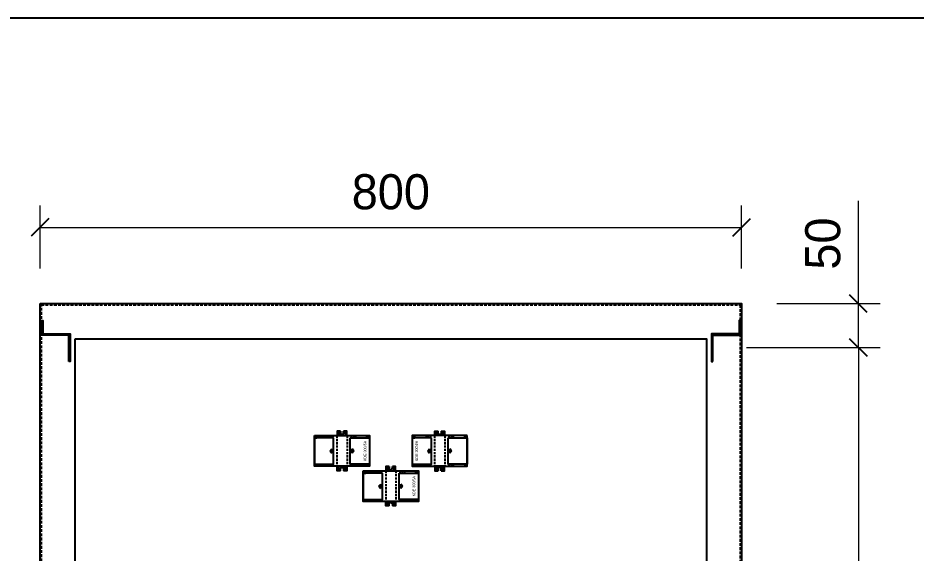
# Model space of a CAD drawing. Header units: millimetres. Extents: x 0 to 4277, y 0 to 3024.
# Drawn here: x 2070 to 3094, y 2414 to 3024 of the extents above; entities that cross this region are included whole.
import ezdxf
from ezdxf.enums import TextEntityAlignment as Align

# ---------------------------------------------------------------- set-up
doc = ezdxf.new("R2010")
doc.units = ezdxf.units.MM
doc.linetypes.add('ASVLTYPE', pattern=[0.75, 0.5, -0.25])
doc.linetypes.add('HIDDEN2', pattern=[4.7625, 3.175, -1.5875])
doc.layers.add('DIM', color=253, linetype='Continuous')
doc.styles.add('Tahoma (Input Text)', font='tahoma.ttf')
doc.dimstyles.new('Dim-40', dxfattribs={"dimtxt": 40, "dimasz": 20, "dimexe": 25, "dimexo": 40, "dimgap": 20, "dimtad": 1, "dimdec": 0, "dimtxsty": 'Standard', "dimblk": 'OBLIQUE', "dimcen": 15, "dimclrd": 5, "dimclre": 5, "dimclrt": 3, "dimazin": 3, "dimtfac": 1, "dimtdec": 0, "dimtmove": 0, "dimatfit": 3, "dimldrblk": 'ARCHTICK', "dimlwd": 9, "dimlwe": 9})

# ---------------------------------------------------------------- blocks, each defined once
blk = doc.blocks.new('khungtenAsean2')
at = {"color": 7}
blk.add_lwpolyline([(0, 0), (2970, 0), (2970, -2100), (0, -2100)], close=True, dxfattribs=at)
at = {"color": 1, "style": 'Tahoma (Input Text)', "flags": 8}
for tag, p in [('#01', (137.05, -2021.28)), ('#03', (506.57, -2019.3)), ('#05', (1106.63, -2021.28)), ('#07', (1834.68, -2021.28)), ('#09', (2146.72, -2021.28)), ('#02', (98.46, -2081.28)), ('#04', (486.11, -2081.28)), ('#06', (1065.33, -2081.28)), ('#08', (1817.45, -2081.28)), ('#10', (2146.72, -2081.28))]:
    blk.add_attdef(tag, p, '', height=25, dxfattribs=at)
blk.add_attdef('#11', text='', height=25, dxfattribs=at).set_placement((2914.99, -2067.35), align=Align.CENTER)
blk = doc.blocks.new('*D4')
at = {"color": 0, "linetype": 'ByBlock', "lineweight": -2}
for p, q in [((3038.3, 2688.3), (3018.3, 2708.3)), ((3018.3, 2658.3), (3038.3, 2638.3))]:
    blk.add_line(p, q, dxfattribs=at)
at = {"layer": 'Defpoints', "color": 0, "transparency": 16777216}
for p in [(2895.2, 2698.3), (2860.7, 2648.3), (3028.3, 2648.3)]:
    blk.add_point(p, dxfattribs=at)
at = {"layer": 'DIM', "color": 5, "lineweight": 9, "transparency": 16777216}
for p, q in [((3028.3, 2698.3), (3028.3, 2815.4)), ((2935.2, 2698.3), (3053.3, 2698.3)), ((3028.3, 2648.3), (3028.3, 2698.3)), ((2900.7, 2648.3), (3053.3, 2648.3))]:
    blk.add_line(p, q, dxfattribs=at)
at = {"layer": 'DIM', "color": 3, "transparency": 16777216, "insert": (2987.9, 2766.8), "char_height": 40, "attachment_point": 5, "rotation": 90}
blk.add_mtext('50', dxfattribs=at)
blk = doc.blocks.new('_ArchTick')
at = {"color": 0, "const_width": 0.15}
blk.add_lwpolyline([(-0.5, -0.5), (0.5, 0.5)], dxfattribs=at)
blk = doc.blocks.new('_Oblique')
at = {"color": 0, "linetype": 'ByBlock', "lineweight": -2}
blk.add_line((-0.5, -0.5), (0.5, 0.5), dxfattribs=at)
blk = doc.blocks.new('*D5')
at = {"color": 0, "linetype": 'ByBlock', "lineweight": -2}
for p, q in [((3038.3, 2638.3), (3018.3, 2658.3)), ((3018.3, 1658.3), (3038.3, 1638.3))]:
    blk.add_line(p, q, dxfattribs=at)
at = {"layer": 'Defpoints', "color": 0, "transparency": 16777216}
for p in [(2860.7, 2648.3), (2860.7, 1648.3), (3028.3, 1648.3)]:
    blk.add_point(p, dxfattribs=at)
at = {"layer": 'DIM', "color": 5, "lineweight": 9, "transparency": 16777216}
for p, q in [((2900.7, 2648.3), (3053.3, 2648.3)), ((3028.3, 2648.3), (3028.3, 1648.3)), ((2900.7, 1648.3), (3053.3, 1648.3))]:
    blk.add_line(p, q, dxfattribs=at)
at = {"layer": 'DIM', "color": 3, "transparency": 16777216, "insert": (2987.9, 2148.3), "char_height": 40, "attachment_point": 5, "rotation": 90}
blk.add_mtext('1000', dxfattribs=at)
blk = doc.blocks.new('*D11')
at = {"color": 0, "linetype": 'ByBlock', "lineweight": -2}
for p, q in [((2105.2, 2795.2), (2085.2, 2775.2)), ((2885.2, 2775.2), (2905.2, 2795.2))]:
    blk.add_line(p, q, dxfattribs=at)
at = {"layer": 'Defpoints', "color": 0, "transparency": 16777216}
for p in [(2895.2, 2785.2), (2095.2, 2698.3), (2895.2, 2698.3)]:
    blk.add_point(p, dxfattribs=at)
at = {"layer": 'DIM', "color": 5, "lineweight": 9, "transparency": 16777216}
for p, q in [((2095.2, 2738.3), (2095.2, 2810.2)), ((2895.2, 2738.3), (2895.2, 2810.2)), ((2095.2, 2785.2), (2895.2, 2785.2))]:
    blk.add_line(p, q, dxfattribs=at)
at = {"layer": 'DIM', "color": 3, "transparency": 16777216, "insert": (2495.2, 2825.6), "char_height": 40, "attachment_point": 5}
blk.add_mtext('800', dxfattribs=at)
blk = doc.blocks.new('KDE 300A-2')
at = {"color": 85}
for p, q in [((82393.8, 42009.9), (82393.8, 42004.9)), ((82395.6, 42009.9), (82395.6, 42007.7)), ((82399.1, 42007.7), (82399.1, 42009.9)), ((82400.8, 42009.9), (82400.8, 42004.9)), ((82383.8, 41987.4), (82385.8, 41989.9)), ((82383.8, 41987.4), (82385.8, 41984.9)), ((82385.8, 41989.9), (82385.8, 41984.9)), ((82385.8, 41984.9), (82385.8, 41989.9)), ((82408.8, 41989.9), (82408.8, 41984.9)), ((82408.8, 41984.9), (82408.8, 41989.9)), ((82410.8, 41987.4), (82408.8, 41989.9)), ((82410.8, 41987.4), (82408.8, 41984.9)), ((82393.8, 41964.9), (82393.8, 41969.9)), ((82395.6, 41964.9), (82395.6, 41967.2)), ((82399.1, 41967.2), (82399.1, 41964.9)), ((82400.8, 41964.9), (82400.8, 41969.9))]:
    blk.add_line(p, q, dxfattribs=at)
at = {"color": 85, "linetype": 'ASVLTYPE', "ltscale": 3}
for p, q in [((82381.8, 42004.9), (82381.8, 42002.4)), ((82384.3, 42004.9), (82384.3, 42002.4)), ((82386.8, 42004.9), (82386.8, 42002.4)), ((82407.8, 42004.9), (82407.8, 42002.4)), ((82410.3, 42004.9), (82410.3, 42002.4)), ((82412.8, 42004.9), (82412.8, 42002.4)), ((82381.8, 41972.4), (82381.8, 41969.9)), ((82384.3, 41972.4), (82384.3, 41969.9)), ((82386.8, 41972.4), (82386.8, 41969.9)), ((82407.8, 41972.4), (82407.8, 41969.9)), ((82410.3, 41972.4), (82410.3, 41969.9)), ((82412.8, 41972.4), (82412.8, 41969.9))]:
    blk.add_line(p, q, dxfattribs=at)
at = {"color": 85, "linetype": 'ASVLTYPE', "ltscale": 5}
for p, q in [((82391.6, 42004.9), (82391.6, 41969.9)), ((82403.1, 42004.9), (82403.1, 41969.9))]:
    blk.add_line(p, q, dxfattribs=at)
at = {"color": 85}
for points in [[(82395.6, 42009.9), (82391.8, 42009.9), (82391.8, 42004.9), (82402.8, 42004.9), (82402.8, 42009.9), (82399.1, 42009.9)], [(82395.6, 41964.9), (82391.8, 41964.9), (82391.8, 41969.9), (82402.8, 41969.9), (82402.8, 41964.9), (82399.1, 41964.9)]]:
    blk.add_lwpolyline(points, dxfattribs=at)
for points in [[(82365.8, 42004.9), (82428.8, 42004.9), (82428.8, 41969.9), (82365.8, 41969.9)], [(82387.8, 42002.4), (82365.8, 42002.4), (82365.8, 41972.4), (82387.8, 41972.4)], [(82368.8, 42003.9), (82366.8, 42003.9), (82366.8, 42002.4), (82368.8, 42002.4)], [(82406.8, 42002.4), (82428.8, 42002.4), (82428.8, 41972.4), (82406.8, 41972.4)], [(82425.8, 42003.9), (82427.8, 42003.9), (82427.8, 42002.4), (82425.8, 42002.4)], [(82368.8, 41970.9), (82366.8, 41970.9), (82366.8, 41972.4), (82368.8, 41972.4)], [(82425.8, 41970.9), (82427.8, 41970.9), (82427.8, 41972.4), (82425.8, 41972.4)]]:
    blk.add_lwpolyline(points, close=True, dxfattribs=at)
for centre, start, end in [((82397.3, 42007.7), 180, 0), ((82397.3, 41967.2), 0, 180)]:
    blk.add_arc(centre, 1.75, start, end, dxfattribs=at)
at = {"color": 85, "insert": (82423.7, 41987.4), "char_height": 3, "attachment_point": 5, "rotation": 90}
blk.add_mtext('{\\fArial|b0|i0|c0|p34;KDE 300/5A}', dxfattribs=at)

msp = doc.modelspace()

# ---------------------------------------------------------------- linework, layer by layer
msp.add_lwpolyline([(2095.2, 2698.3), (2895.2, 2698.3), (2895.2, 1598.3), (2095.2, 1598.3)], close=True)
at = {"linetype": 'HIDDEN2'}
msp.add_lwpolyline([(2096.7, 2696.8), (2893.7, 2696.8), (2893.7, 1599.8), (2096.7, 1599.8)], close=True, dxfattribs=at)
at = {"color": 8}
for points in [[(2128.2, 2632.5), (2128.2, 2662.5), (2096.7, 2662.5), (2096.7, 2679), (2098.2, 2679), (2098.2, 2664), (2129.7, 2664), (2129.7, 2632.5)], [(2862.2, 2632.5), (2862.2, 2662.5), (2893.7, 2662.5), (2893.7, 2679), (2892.2, 2679), (2892.2, 2664), (2860.7, 2664), (2860.7, 2632.5)]]:
    msp.add_lwpolyline(points, close=True, dxfattribs=at)
at = {"color": 4}
msp.add_lwpolyline([(2135.2, 2658.3), (2855.2, 2658.3), (2855.2, 1638.3), (2135.2, 1638.3)], close=True, dxfattribs=at)

# ---------------------------------------------------------------- block references
at = {"xscale": 1.440000000002328, "yscale": 1.440000000002328, "zscale": 1.440000000002328}
msp.add_blockref('khungtenAsean2', (0, 3024), dxfattribs=at)
at = {"color": 2}
for p in [(-79957.8, -39457), (-79902.2, -39497.2)]:
    msp.add_blockref('KDE 300A-2', p, dxfattribs=at)
at = {"color": 2, "xscale": -1}
msp.add_blockref('KDE 300A-2', (84948.2, -39457), dxfattribs=at)

# ---------------------------------------------------------------- dimensions: what is measured, and where the dimension line sits
at = {"layer": 'DIM', "color": 2}
dim = msp.add_linear_dim(base=(2895.2, 2785.2), p1=(2095.2, 2698.3), p2=(2895.2, 2698.3), dimstyle='Dim-40', dxfattribs=at)
dim.commit()
dim.dimension.update_dxf_attribs({"geometry": '*D11', "text_midpoint": (2495.2, 2825.6)})
at = {"layer": 'DIM'}
dim = msp.add_linear_dim(base=(3028.3, 2648.3), p1=(2895.2, 2698.3), p2=(2860.7, 2648.3), angle=90, dimstyle='Dim-40', dxfattribs=at)
dim.commit()
dim.dimension.update_dxf_attribs({"geometry": '*D4', "text_midpoint": (3028.3, 2766.8), "dimtype": 160})
dim = msp.add_linear_dim(base=(3028.3, 1648.3), p1=(2860.7, 2648.3), p2=(2860.7, 1648.3), angle=90, dimstyle='Dim-40', dxfattribs=at)
dim.commit()
dim.dimension.update_dxf_attribs({"geometry": '*D5', "text_midpoint": (2987.9, 2148.3)})

doc.saveas('drawing.dxf')
